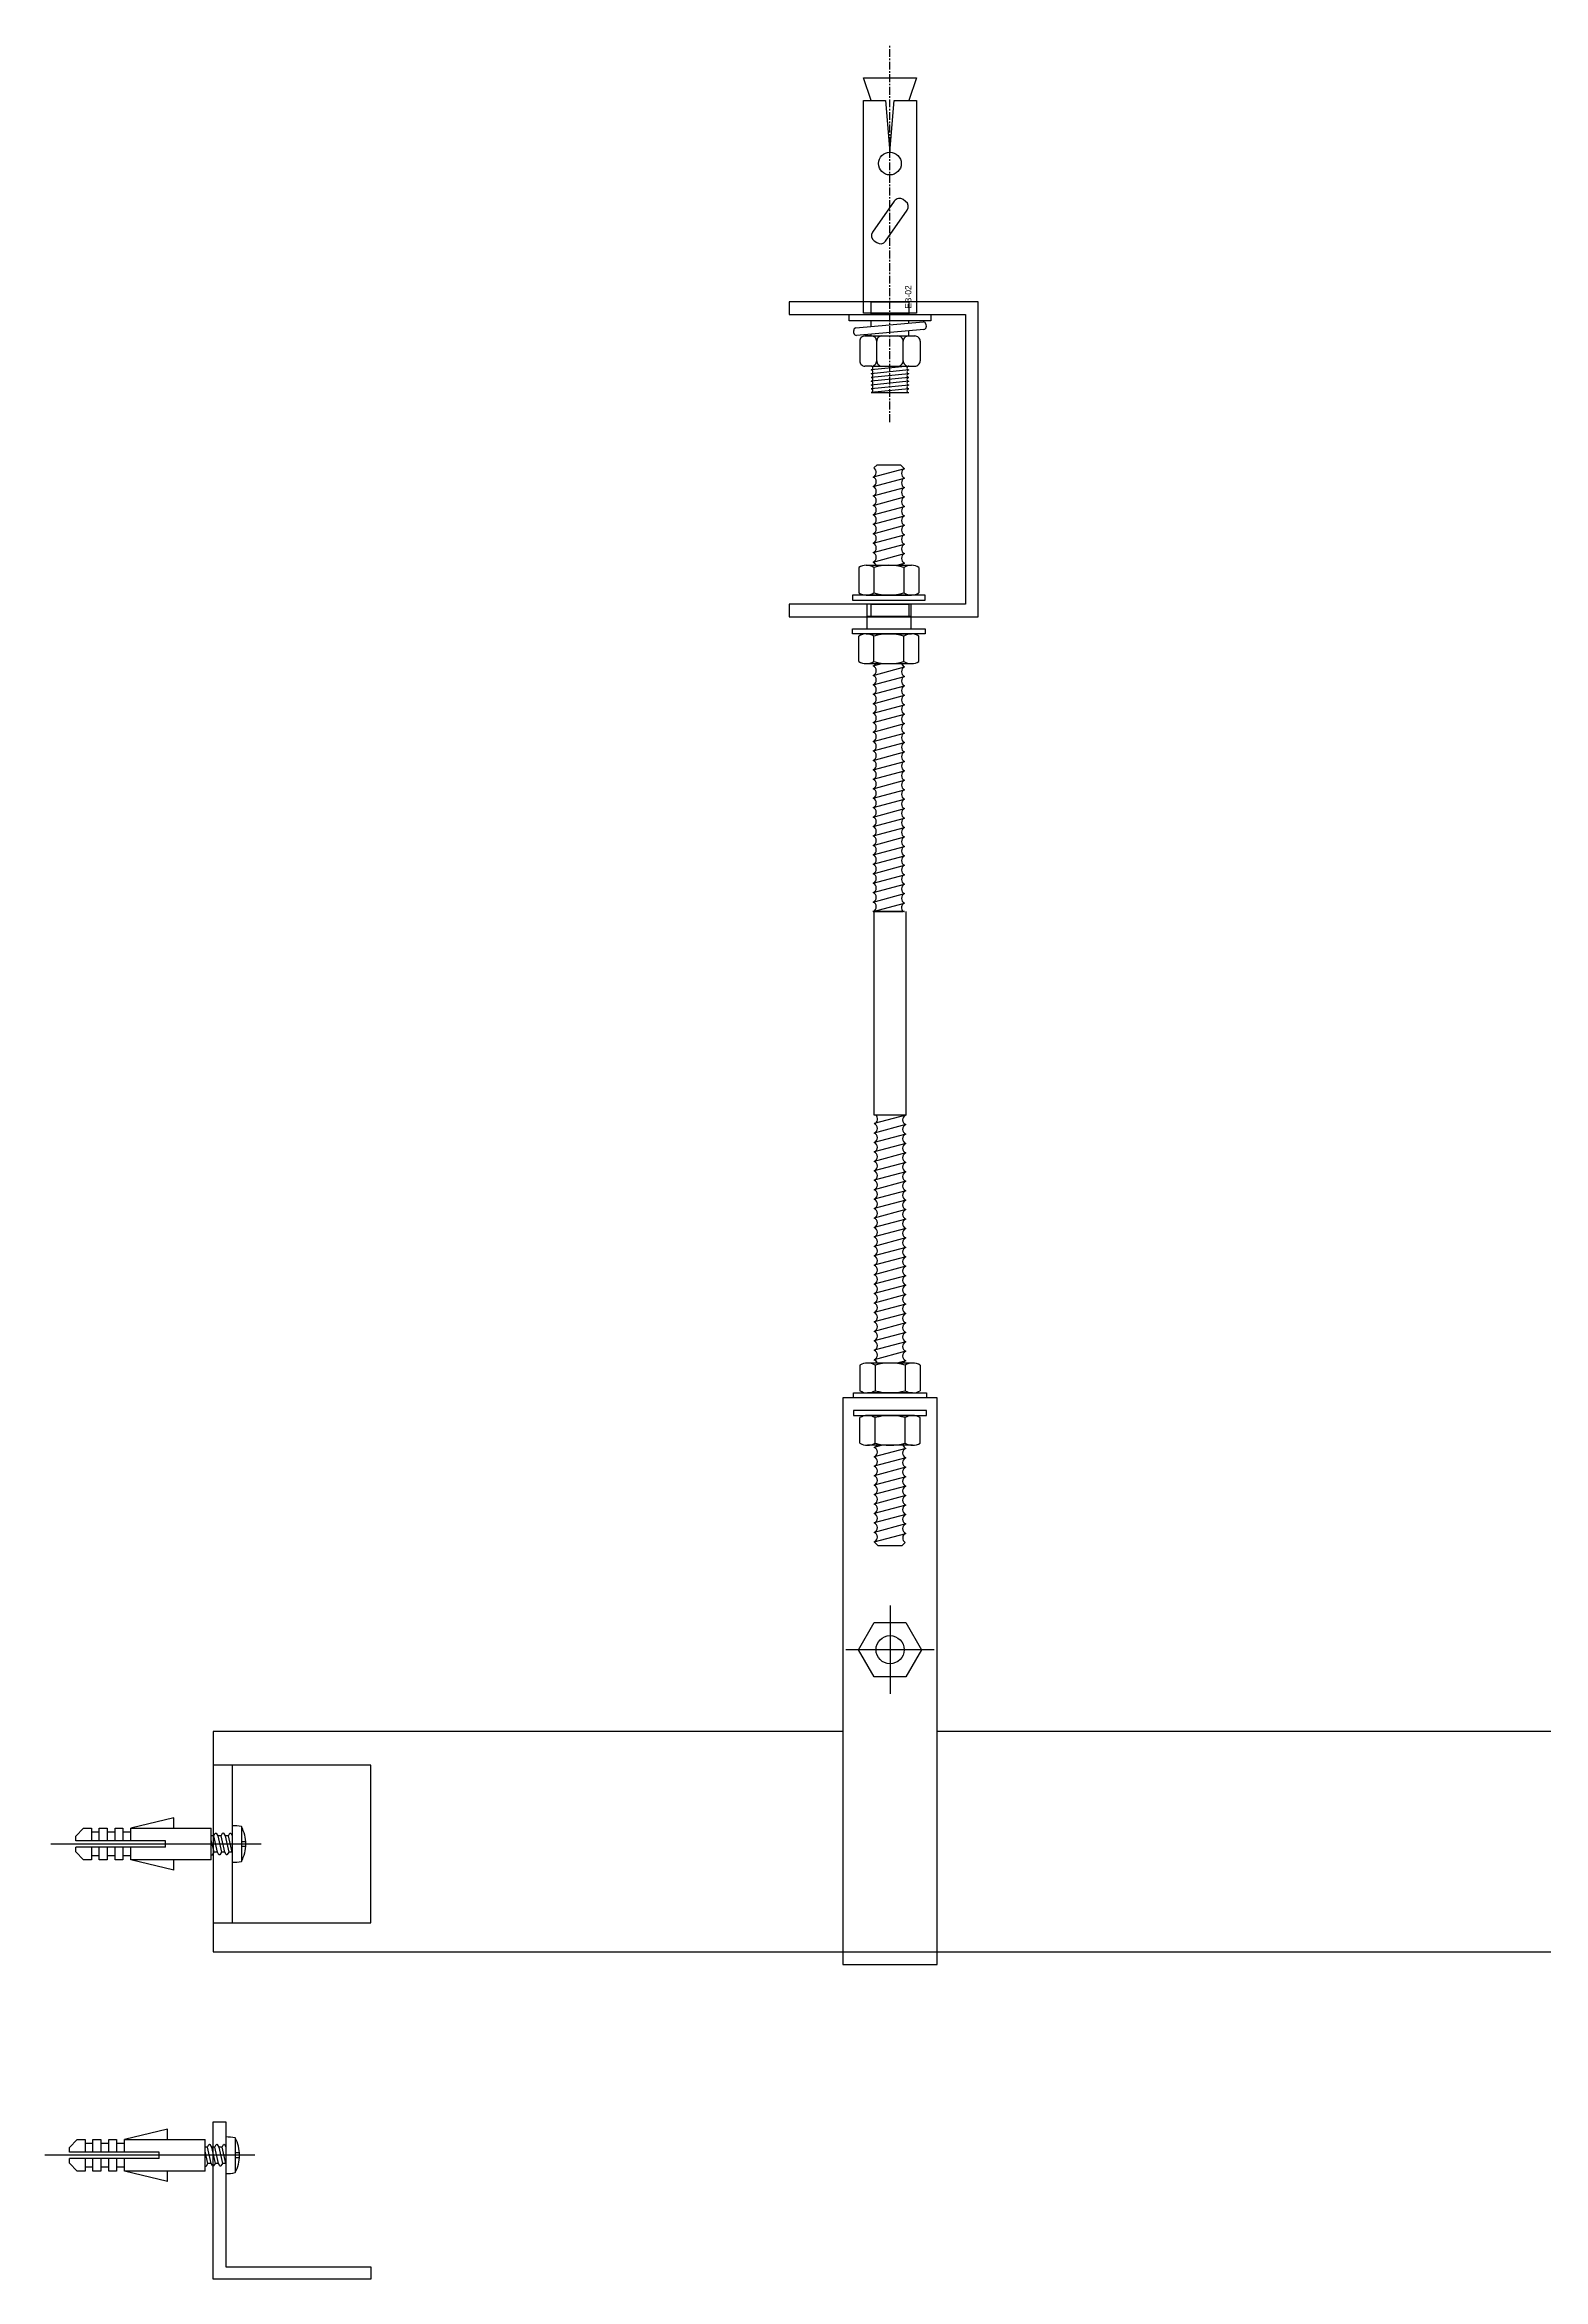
# Model space of a CAD drawing. Header units: millimetres. Extents: x 28487 to 58856, y 2691 to 22893.
# Drawn here: x 58380.4 to 58618.4, y 22537.8 to 22892.8 of the extents above; entities that cross this region are included whole.
import ezdxf

# ---------------------------------------------------------------- set-up
doc = ezdxf.new("R2010")
doc.units = ezdxf.units.MM
doc.linetypes.add('ACAD_ISO02W100', pattern=[15, 12, -3])
doc.linetypes.add('CENTER', pattern=[2, 1.25, -0.25, 0.25, -0.25])
for name, color, linetype in [('0-LOCK', 251, 'Continuous'), ('000 - L I N E 0.1', 1, 'Continuous'), ('ARC350_A', 1, 'Continuous')]:
    doc.layers.add(name, color=color, linetype=linetype)
doc.layers.add('000 - H I D D E N', color=7, linetype='Continuous', plot=False)
doc.styles.add('Cetury Gothic', font='GOTHIC.TTF')

# ---------------------------------------------------------------- blocks, each defined once
blk = doc.blocks.new('A$C78244B8F')
at = {"layer": '000 - L I N E 0.1'}
for p, q in [((0.01950034647924337, 0.008299325317290496), (0.01267122351493377, 0.006649663064969502)), ((0.01950034647924337, 0.006649663064969502), (0.01950034647924337, 0.008299325317290496)), ((0.03337691883372074, 0.004149663064968223), (0, 0.004149663064968223)), ((0.01819906947123151, 0.004649663064968834), (0.003921223514934624, 0.004649663064968834)), ((0.007671223514933878, 0.006024663064970071), (0.006421223514934127, 0.006024663064970071)), ((0.01017122351493427, 0.006024663064970071), (0.008921223514934518, 0.006024663064970071)), ((0.01267122351493377, 0.006024663064970071), (0.01142122351493402, 0.006024663064970071)), ((0.01267122351493377, 0.006649663064969502), (0.02546778707957387, 0.006649663064969502)), ((0.01267122351493377, 0.004649663064968834), (0.01267122351493377, 0.006649663064969502)), ((0.01267122351493377, 0.001649663064968721), (0.01267122351493377, 0.003649663064969388)), ((0.01819906947123151, 0.003649663064969388), (0.01819906947123151, 0.004649663064968834)), ((0.02546778707957387, 0.001649663064968721), (0.02546778707957387, 0.006649663064969502)), ((0.02586736078322538, 0.005447735905640627), (0.02546778707957387, 0.005447735905640627)), ((0.02590630771479141, 0.002849108325648331), (0.02546778707957387, 0.004811488168265043)), ((0.02702931324344604, 0.005450217804286339), (0.02648756122957252, 0.005450217804286339)), ((0.02819182027300116, 0.005450217804286339), (0.02765006825913474, 0.005450217804286339)), ((0.02878340522313749, 0.007055930638863117), (0.02878340522313749, 0.001243395491073329)), ((0.03023653901008316, 0.006910617260169616), (0.03023653901008316, 0.001388708869770383)), ((0.03023653901008316, 0.004512946511704641), (0.03023653901008316, 0.003786379618230029)), ((0.0309513291801764, 0.004512946511704641), (0.03023653901008316, 0.004512946511704641)), ((0.03023653901008316, 0.003786379618230029), (0.0309513291801764, 0.003786379618230029)), ((0.007671223514933878, 0.002274663064969928), (0.006421223514934127, 0.002274663064969928)), ((0.01017122351493427, 0.002274663064969928), (0.008921223514934518, 0.002274663064969928)), ((0.01267122351493377, 0.002274663064969928), (0.01142122351493402, 0.002274663064969928)), ((0.02546778707957387, 0.001649663064968721), (0.01267122351493377, 0.001649663064968721)), ((0.01950034647924337, 8.12649503245666e-10), (0.01267122351493377, 0.001649663064968721)), ((0.01950034647924337, 8.12649503245666e-10), (0.01950034647924337, 0.001649663064968721)), ((0.02551419194138305, 0.002453093541422646), (0.02546778707957387, 0.002533469119793352)), ((0.02567766842792452, 0.002453093464183098), (0.02590630771479141, 0.002849108325648331)), ((0.0264503709192585, 0.002846626427002619), (0.02590487474506098, 0.002846626427002619)), ((0.02761232337947916, 0.002849108325648331), (0.02706682720528164, 0.002849108325648331)), ((0.02877395209841183, 0.002849108325648331), (0.02822734669576477, 0.002849108325648331))]:
    blk.add_line(p, q, dxfattribs=at)
for points in [[(0.003921223514934624, 0.004649663064968834), (0.003921223514934624, 0.005399663064968863), (0.005171223514934375, 0.006649663064969502), (0.006421223514934127, 0.006649663064969502), (0.006421223514934127, 0.004649663064968834)], [(0.01819906947123151, 0.003649663064969388), (0.003921223514934624, 0.003649663064969388)], [(0.006421223514934127, 0.003649663064969388), (0.006421223514934127, 0.001649663064968721), (0.005171223514934375, 0.001649663064968721), (0.003921223514934624, 0.00289966306496936), (0.003921223514934624, 0.003649663064969388)], [(0.007671223514933878, 0.004649663064968834), (0.007671223514933878, 0.006649663064969502), (0.008921223514934518, 0.006649663064969502), (0.008921223514934518, 0.004649663064968834)], [(0.008921223514934518, 0.003649663064969388), (0.008921223514934518, 0.001649663064968721), (0.007671223514933878, 0.001649663064968721), (0.007671223514933878, 0.003649663064969388)], [(0.01017122351493427, 0.004649663064968834), (0.01017122351493427, 0.006649663064969502), (0.01142122351493402, 0.006649663064969502), (0.01142122351493402, 0.004649663064968834)], [(0.01142122351493402, 0.003649663064969388), (0.01142122351493402, 0.001649663064968721), (0.01017122351493427, 0.001649663064968721), (0.01017122351493427, 0.003649663064969388)]]:
    blk.add_lwpolyline(points, dxfattribs=at)
for points in [[(0.0266761443567205, 0.002455575440066582), (0.02644750511444727, 0.002851590224292266), (0.02586625159966616, 0.005452699702930275), (0.02609489033198997, 0.005848713603903377, -0.5773502691896706), (0.02625836788302394, 0.005848713603903377), (0.02648700661534775, 0.005452699702930275), (0.02706826013013597, 0.002851590224292266), (0.02683962084326197, 0.002455575362821705, -0.5700003545817303)], [(0.02783809677205795, 0.002458057338710518), (0.02760945752977761, 0.002854072122936202), (0.0270282040149965, 0.005455181601574211), (0.02725684274732743, 0.005851195502541984, -0.5773502691896706), (0.02742032029836139, 0.005851195502541984), (0.02764895903069231, 0.005455181601574211), (0.02823021254546632, 0.002854072122936202), (0.02800157325859232, 0.00245805726146564, -0.5700003545817303)]]:
    blk.add_lwpolyline(points, format="xyb", close=True, dxfattribs=at)
blk.add_lwpolyline([(0.02878340522313749, 0.00283273503332282), (0.0287725191735575, 0.002851590224292266), (0.02819126565877639, 0.005452699702930275), (0.02841990439111441, 0.005848713603903377, -0.5773502691896706), (0.02858338194214127, 0.005848713603903377), (0.02878340522313749, 0.00550226311851354)], format="xyb", dxfattribs=at)
for centre, radius, start, end in [((0.02878340522313749, -0.0002823949852270857), 0.007338325624092979, 78.57881372553884, 90), ((0.02535400948594457, 0.004149663064968223), 0.005609096417619035, 0, 29.48712567306633), ((0.02535400948594457, 0.004149663064968223), 0.005609096417619136, 330.5128743269337, 0), ((0.02559593020695416, 0.002500286328727341), 9.438380809455837e-05, 209.9999999999751, 330.000000000025), ((0.02878340522313749, 0.008581721115167085), 0.007338325624092206, 270, 281.4211862744611)]:
    blk.add_arc(centre, radius, start, end, dxfattribs=at)
blk = doc.blocks.new('PLAN-BOLT')
for p, q in [((0, 7), (0, -7)), ((-7, 0), (7, 0))]:
    blk.add_line(p, q)
blk.add_lwpolyline([(-2.5, 4.330127018922212), (-5.000000000000455, 0), (-2.5, -4.330127018922212), (2.5, -4.330127018922212), (5.000000000000455, 0), (2.500000000000455, 4.330127018922212)], close=True)
blk = doc.blocks.new('HRAAREH')
at = {"layer": '0-LOCK', "color": 1}
blk.add_lwpolyline([(34277.88145583295, 5580.816650773893), (34283.88145583295, 5580.816650773893), (34283.88145583295, 5578.816650773893), (34277.88145583295, 5578.816650773893)], close=True, dxfattribs=at)
at = {"layer": '0-LOCK'}
blk.add_lwpolyline([(34277.88145583295, 5532.816650773893), (34283.88145583295, 5532.816650773893), (34283.88145583295, 5530.816650773893), (34277.88145583295, 5530.816650773893)], close=True, dxfattribs=at)
at = {"layer": '000 - L I N E 0.1', "color": 251, "linetype": 'CENTER'}
blk.add_line((34280.88145583295, 5561.725634799649), (34280.88145583295, 5621.672329114056), dxfattribs=at)
at = {"layer": '000 - L I N E 0.1', "color": 1}
for p, q in [((34277.88145583289, 5612.811537833821), (34276.6814558332, 5616.411537833942)), ((34276.6814558332, 5616.411537833942), (34285.08145583272, 5616.411537833942)), ((34285.08145583272, 5616.411537833942), (34283.88145583302, 5612.811537833821)), ((34276.6814558332, 5579.053108790699), (34276.6814558332, 5612.811537833821)), ((34276.6814558332, 5612.811537833821), (34280.18787785166, 5612.811537833821)), ((34280.18787785166, 5612.811537833821), (34280.88145583295, 5604.586561984381)), ((34280.88145583295, 5604.586561984381), (34281.57503381425, 5612.811537833821)), ((34281.57503381425, 5612.811537833821), (34285.08145583272, 5612.811537833821)), ((34285.08145583272, 5612.811537833821), (34285.08145583272, 5579.053108790699)), ((34281.57824508665, 5596.828240603443), (34278.13678646855, 5591.913328337721)), ((34280.18466657926, 5590.479387246848), (34283.62612519737, 5595.394299512571)), ((34283.38054958943, 5596.787027993207), (34282.97097356729, 5597.073816211381)), ((34278.38236207648, 5590.520599857085), (34278.79193809863, 5590.233811638911)), ((34274.38145583288, 5577.816650774047), (34274.38145583288, 5578.816650773893)), ((34274.38145583288, 5578.816650773893), (34287.38145583303, 5578.816650773893)), ((34287.38145583303, 5577.816650774047), (34274.38145583288, 5577.816650774047)), ((34275.16080552043, 5575.862921000331), (34275.12594322335, 5576.261398879447)), ((34275.48955880549, 5576.694739055782), (34286.16876596914, 5577.629048618045)), ((34286.27335286043, 5576.433614980458), (34275.59414569677, 5575.499305418195)), ((34285.08145583272, 5579.053108790699), (34276.6814558332, 5579.053108790699)), ((34277.88145583289, 5578.816650773893), (34277.88145583289, 5579.053108790699)), ((34277.88145583289, 5576.90400293), (34277.88145583289, 5577.816650774047)), ((34283.88145583302, 5578.816650773893), (34283.88145583302, 5579.053108790699)), ((34283.88145583302, 5577.428934911167), (34283.88145583302, 5577.816650774047)), ((34283.88145583302, 5575.411537833949), (34283.88145583302, 5576.22435110624)), ((34286.60210614547, 5577.265433035908), (34286.63696844257, 5576.866955156792)), ((34287.38145583303, 5578.816650773893), (34287.38145583303, 5577.816650774047)), ((34276.08145583307, 5574.571537834162), (34276.08145583307, 5571.451537834133)), ((34276.92145583313, 5575.411537833949), (34284.84145583278, 5575.411537833949)), ((34277.93737337687, 5575.411537833949), (34276.92145583313, 5575.411537833949)), ((34277.88145583289, 5575.411537833949), (34277.88145583289, 5575.699419125073)), ((34277.93737337687, 5575.411537833949), (34279.61737337699, 5575.411537833949)), ((34278.77737337693, 5571.451537834133), (34278.77737337693, 5574.571537834162)), ((34279.61737337699, 5575.411537833949), (34282.14553828892, 5575.411537833949)), ((34282.14553828892, 5575.411537833949), (34283.82553828904, 5575.411537833949)), ((34282.98553828898, 5571.451537834133), (34282.98553828898, 5574.571537834162)), ((34283.82553828904, 5575.411537833949), (34284.84145583278, 5575.411537833949)), ((34285.68145583284, 5574.571537834162), (34285.68145583284, 5571.451537834133)), ((34277.93737337687, 5570.611537834074), (34276.92145583313, 5570.611537834074)), ((34283.88145583302, 5570.611537834074), (34277.88145583289, 5570.011537834075)), ((34283.88145583302, 5570.011537834075), (34277.88145583289, 5569.411537834077)), ((34283.88145583302, 5569.411537834077), (34277.88145583289, 5568.811537834078)), ((34277.93737337687, 5570.611537834074), (34279.61737337699, 5570.611537834074)), ((34279.61737337699, 5570.611537834074), (34282.14553828892, 5570.611537834074)), ((34282.14553828892, 5570.611537834074), (34283.82553828904, 5570.611537834074)), ((34283.82553828904, 5570.611537834074), (34284.84145583278, 5570.611537834074)), ((34283.88145583302, 5568.811537834078), (34277.88145583289, 5568.21153783408)), ((34283.88145583302, 5568.21153783408), (34277.88145583289, 5567.611537834081)), ((34283.88145583302, 5567.611537834081), (34277.88145583289, 5567.011537834082)), ((34283.88145583302, 5567.011537834082), (34277.88145583289, 5566.411537834084)), ((34277.88145583289, 5566.411537833989), (34283.88145583302, 5566.411537833989))]:
    blk.add_line(p, q, dxfattribs=at)
blk.add_circle((34280.88145583295, 5602.786561984291), 1.799999999999003, dxfattribs=at)
for centre, radius, start, end in [((34282.39739713094, 5596.254664167093), 0.9999999999989395, 55.00000000000511, 145.0000000000343), ((34282.80697315308, 5595.967875948919), 0.999999999997193, 325.0000000000592, 55.0000000000468), ((34278.95593851283, 5591.339751901373), 0.999999999997193, 145.0000000000593, 235.0000000000468), ((34279.36551453498, 5591.052963683199), 0.9999999999989395, 235.0000000000051, 325.0000000000049), ((34275.52442110259, 5576.296261176547), 0.3999999999987097, 94.99999999986946, 184.9999999999964), ((34286.20362826624, 5577.230570738808), 0.4000000000004792, 5.000000000238727, 94.99999999997408), ((34286.23849056333, 5576.832092859695), 0.3999999999994396, 274.9999999998472, 4.999999999731799), ((34275.55928339967, 5575.897783297431), 0.399999999998787, 184.9999999999964, 275.0000000001231), ((34276.92145583313, 5574.571537834162), 0.8399999999995346, 90.00000000013216, 180.0000000004071), ((34277.93737337687, 5574.571537834162), 0.8399999999995346, 359.9999999991858, 90.0000000001017), ((34279.61737337699, 5574.571537834162), 0.8399999999995346, 89.99999999989828, 180.0000000008142), ((34282.14553828892, 5574.571537834162), 0.8399999999995346, 359.9999999991858, 90.0000000001017), ((34283.82553828904, 5574.571537834162), 0.8399999999995346, 89.99999999989828, 180.0000000008142), ((34284.84145583278, 5574.571537834162), 0.8399999999995346, 359.9999999995929, 89.99999999986787), ((34276.92145583313, 5571.451537834133), 0.8399999999995346, 179.9999999995929, 269.9999999998678), ((34277.88145583289, 5570.311537834074), 0.2999999999998338, 270, 90), ((34277.88145583289, 5569.711537834076), 0.2999999999998338, 270, 90), ((34277.88145583289, 5569.111537834077), 0.2999999999998338, 270, 90), ((34277.93737337687, 5571.451537834133), 0.8399999999995346, 269.9999999998983, 8.142219984546603e-10), ((34279.61737337699, 5571.451537834133), 0.8399999999995346, 179.9999999991858, 270.0000000001017), ((34282.14553828892, 5571.451537834133), 0.8399999999995346, 269.9999999998983, 8.142219984546603e-10), ((34283.82553828904, 5571.451537834133), 0.8399999999995346, 179.9999999991858, 270.0000000001017), ((34283.88145583302, 5570.311537834074), 0.2999999999998338, 90, 270), ((34283.88145583302, 5569.711537834076), 0.2999999999998338, 90, 270), ((34283.88145583302, 5569.111537834077), 0.2999999999998338, 90, 270), ((34284.84145583278, 5571.451537834133), 0.8399999999995346, 270.0000000001322, 4.071370543312807e-10), ((34277.88145583289, 5568.511537834079), 0.2999999999998338, 270, 90), ((34277.88145583289, 5567.91153783408), 0.2999999999998338, 270, 90), ((34277.88145583289, 5567.311537834082), 0.2999999999998338, 270, 90), ((34277.88145583289, 5566.711537834083), 0.2999999999998338, 270, 90), ((34283.88145583302, 5568.511537834079), 0.2999999999998338, 90, 270), ((34283.88145583302, 5567.91153783408), 0.2999999999998338, 90, 270), ((34283.88145583302, 5567.311537834082), 0.2999999999998338, 90, 270), ((34283.88145583302, 5566.711537834083), 0.2999999999998338, 90, 270)]:
    blk.add_arc(centre, radius, start, end, dxfattribs=at)
at = {"layer": 'ARC350_A'}
for p, q in [((34283.21431955384, 5554.331379638541), (34278.21431955384, 5552.991633669961)), ((34283.21431955384, 5554.331379638541), (34278.21431955384, 5552.991633669961)), ((34283.2143198621, 5554.331379638541), (34278.2143198621, 5552.991633669961)), ((34283.2143198621, 5554.331379638541), (34278.2143198621, 5552.991633669961)), ((34275.9294001131, 5538.645335705507), (34275.9294001131, 5534.612640233267)), ((34275.92940042135, 5538.645335705507), (34275.92940042135, 5534.612640233267)), ((34277.12568255948, 5538.998241701651), (34284.30337807225, 5538.998241701651)), ((34277.12568286774, 5538.998241701651), (34284.30337838051, 5538.998241701651)), ((34278.3219654231, 5538.645335705507), (34278.3219654231, 5534.612640233267)), ((34278.32196573135, 5538.645335705507), (34278.32196573135, 5534.612640233267)), ((34283.10709520864, 5538.645335705507), (34283.10709520864, 5534.612640233267)), ((34283.10709551689, 5538.645335705507), (34283.10709551689, 5534.612640233267)), ((34285.49966051864, 5538.645335705507), (34285.49966051864, 5534.612640233267)), ((34285.49966082689, 5538.645335705507), (34285.49966082689, 5534.612640233267)), ((34277.12568255948, 5534.259734237123), (34284.30337807225, 5534.259734237123)), ((34277.12568286774, 5534.259734237123), (34284.30337838051, 5534.259734237123)), ((34277.21453031587, 5532.888757811415), (34284.21453031587, 5532.888757811415)), ((34277.21453062412, 5530.888757811415), (34284.21453062412, 5530.888757811415)), ((34275.9294001131, 5523.713714295554), (34275.9294001131, 5527.746409767795)), ((34275.92940042135, 5523.713714295554), (34275.92940042135, 5527.746409767795)), ((34277.12568255948, 5528.099315763939), (34284.30337807225, 5528.099315763939)), ((34277.12568286774, 5528.099315763939), (34284.30337838051, 5528.099315763939)), ((34278.3219654231, 5523.713714295554), (34278.3219654231, 5527.746409767795)), ((34278.32196573135, 5523.713714295554), (34278.32196573135, 5527.746409767795)), ((34283.10709520864, 5523.713714295554), (34283.10709520864, 5527.746409767795)), ((34283.10709551689, 5523.713714295554), (34283.10709551689, 5527.746409767795)), ((34285.49966051864, 5523.713714295554), (34285.49966051864, 5527.746409767795)), ((34285.49966082689, 5523.713714295554), (34285.49966082689, 5527.746409767795)), ((34277.12568255948, 5523.360808299411), (34284.30337807225, 5523.360808299411)), ((34277.12568286774, 5523.360808299411), (34284.30337838051, 5523.360808299411)), ((34278.21431955384, 5483.991633669961), (34282.9679314165, 5483.991633669961)), ((34278.2143198621, 5483.991633669961), (34282.96793172476, 5483.991633669961)), ((34283.40486371966, 5451.640550866324), (34278.651251857, 5451.640550866324)), ((34276.11952275487, 5411.91847024073), (34276.11952275487, 5407.88577476849)), ((34284.49350071402, 5412.271376236874), (34277.31580520125, 5412.271376236874)), ((34278.51208806487, 5411.91847024073), (34278.51208806487, 5407.88577476849)), ((34283.29721785041, 5411.91847024073), (34283.29721785041, 5407.88577476849)), ((34285.68978316041, 5411.91847024073), (34285.68978316041, 5407.88577476849)), ((34284.49350071402, 5407.532868772346), (34277.31580520125, 5407.532868772346))]:
    blk.add_line(p, q, dxfattribs=at)
at = {"layer": 'ARC350_A', "linetype": 'ACAD_ISO02W100'}
for p, q in [((34277.21453031587, 5532.888757811415), (34277.21453031587, 5530.888757811415)), ((34277.21453062412, 5530.888757811415), (34277.21453062412, 5528.888757811415)), ((34284.21453031587, 5532.888757811415), (34284.21453031587, 5530.888757811415)), ((34284.21453062412, 5530.888757811415), (34284.21453062412, 5528.888757811415))]:
    blk.add_line(p, q, dxfattribs=at)
at = {"layer": 'ARC350_A', "color": 251}
for p, q in [((34276.11952275487, 5399.568383209008), (34276.11952275487, 5403.601078681249)), ((34284.49350071402, 5403.953984677392), (34277.31580520125, 5403.953984677392)), ((34278.51208806487, 5399.568383209008), (34278.51208806487, 5403.601078681249)), ((34283.29721785041, 5399.568383209008), (34283.29721785041, 5403.601078681249)), ((34285.68978316041, 5399.568383209008), (34285.68978316041, 5403.601078681249)), ((34284.49350071402, 5399.215477212864), (34277.31580520125, 5399.215477212864)), ((34278.40486371966, 5383.882339275974), (34283.40486371966, 5385.222085244554)), ((34278.40486371966, 5383.882339275974), (34283.40486371966, 5385.222085244554))]:
    blk.add_line(p, q, dxfattribs=at)
at = {"layer": 'ARC350_A', "color": 2}
blk.add_lwpolyline([(34264.88145583295, 5578.816650773893), (34292.88145583295, 5578.816650773893), (34292.88145583295, 5532.816650773893), (34264.88145583295, 5532.816650773893), (34264.88145583295, 5530.816650773893), (34294.88145583295, 5530.816650773893), (34294.88145583295, 5580.816650773893), (34264.88145583295, 5580.816650773893)], close=True, dxfattribs=at)
at = {"layer": 'ARC350_A'}
for points in [[(34278.32100948381, 5554.437648074258), (34278.84631994056, 5554.96295853101), (34282.58274063157, 5554.96295853101), (34283.21431955384, 5554.33137963109)], [(34278.32100948381, 5554.437648074258), (34278.84631994056, 5554.96295853101), (34282.58274063157, 5554.96295853101), (34283.21431955384, 5554.33137963109)], [(34278.32100979206, 5554.437648074258), (34278.84632024881, 5554.96295853101), (34282.58274093983, 5554.96295853101), (34283.2143198621, 5554.33137963109)], [(34278.32100979206, 5554.437648074258), (34278.84632024881, 5554.96295853101), (34282.58274093983, 5554.96295853101), (34283.2143198621, 5554.33137963109)], [(34283.15015830833, 5483.991633669962), (34283.21431955384, 5483.991633669961), (34278.21431955384, 5483.991633669961), (34278.15015830833, 5483.991633669962)], [(34283.40444235082, 5483.991633669962), (34283.40444210682, 5451.640550866324), (34278.40444210682, 5451.640550866324), (34278.40444235082, 5483.991633669962)]]:
    blk.add_lwpolyline(points, dxfattribs=at)
for points in [[(34278.21431955384, 5549.991633669961, 0.6666666666666493), (34278.21431955384, 5551.491633669961), (34283.21431955384, 5552.831379638541, 0.666666666666649), (34283.21431955384, 5551.331379638541)], [(34278.21431955384, 5549.991633669961, 0.6666666666666493), (34278.21431955384, 5551.491633669961), (34283.21431955384, 5552.831379638541, 0.666666666666649), (34283.21431955384, 5551.331379638541)], [(34278.2143198621, 5549.991633669961, 0.6666666666666493), (34278.2143198621, 5551.491633669961), (34283.2143198621, 5552.831379638541, 0.666666666666649), (34283.2143198621, 5551.331379638541)], [(34278.2143198621, 5549.991633669961, 0.6666666666666493), (34278.2143198621, 5551.491633669961), (34283.2143198621, 5552.831379638541, 0.666666666666649), (34283.2143198621, 5551.331379638541)], [(34278.21431955384, 5548.491633669961, 0.6666666666666493), (34278.21431955384, 5549.991633669961), (34283.21431955384, 5551.331379638541, 0.666666666666649), (34283.21431955384, 5549.831379638541)], [(34278.21431955384, 5548.491633669961, 0.6666666666666493), (34278.21431955384, 5549.991633669961), (34283.21431955384, 5551.331379638541, 0.666666666666649), (34283.21431955384, 5549.831379638541)], [(34278.2143198621, 5548.491633669961, 0.6666666666666493), (34278.2143198621, 5549.991633669961), (34283.2143198621, 5551.331379638541, 0.666666666666649), (34283.2143198621, 5549.831379638541)], [(34278.2143198621, 5548.491633669961, 0.6666666666666493), (34278.2143198621, 5549.991633669961), (34283.2143198621, 5551.331379638541, 0.666666666666649), (34283.2143198621, 5549.831379638541)], [(34278.21431955384, 5546.991633669961, 0.6666666666666493), (34278.21431955384, 5548.491633669961), (34283.21431955384, 5549.831379638541, 0.666666666666649), (34283.21431955384, 5548.331379638541)], [(34278.21431955384, 5546.991633669961, 0.6666666666666493), (34278.21431955384, 5548.491633669961), (34283.21431955384, 5549.831379638541, 0.666666666666649), (34283.21431955384, 5548.331379638541)], [(34278.2143198621, 5546.991633669961, 0.6666666666666493), (34278.2143198621, 5548.491633669961), (34283.2143198621, 5549.831379638541, 0.666666666666649), (34283.2143198621, 5548.331379638541)], [(34278.2143198621, 5546.991633669961, 0.6666666666666493), (34278.2143198621, 5548.491633669961), (34283.2143198621, 5549.831379638541, 0.666666666666649), (34283.2143198621, 5548.331379638541)], [(34278.21431955384, 5545.491633669961, 0.6666666666666493), (34278.21431955384, 5546.991633669961), (34283.21431955384, 5548.331379638541, 0.666666666666649), (34283.21431955384, 5546.831379638541)], [(34278.21431955384, 5545.491633669961, 0.6666666666666493), (34278.21431955384, 5546.991633669961), (34283.21431955384, 5548.331379638541, 0.666666666666649), (34283.21431955384, 5546.831379638541)], [(34278.2143198621, 5545.491633669961, 0.6666666666666493), (34278.2143198621, 5546.991633669961), (34283.2143198621, 5548.331379638541, 0.666666666666649), (34283.2143198621, 5546.831379638541)], [(34278.2143198621, 5545.491633669961, 0.6666666666666493), (34278.2143198621, 5546.991633669961), (34283.2143198621, 5548.331379638541, 0.666666666666649), (34283.2143198621, 5546.831379638541)], [(34278.21431955384, 5543.991633669961, 0.6666666666666493), (34278.21431955384, 5545.491633669961), (34283.21431955384, 5546.831379638541, 0.666666666666649), (34283.21431955384, 5545.331379638541)], [(34278.2143198621, 5543.991633669961, 0.6666666666666493), (34278.2143198621, 5545.491633669961), (34283.2143198621, 5546.831379638541, 0.666666666666649), (34283.2143198621, 5545.331379638541)], [(34278.21431955384, 5542.491633669961, 0.6666666666666493), (34278.21431955384, 5543.991633669961), (34283.21431955384, 5545.331379638541, 0.666666666666649), (34283.21431955384, 5543.831379638541)], [(34278.2143198621, 5542.491633669961, 0.6666666666666493), (34278.2143198621, 5543.991633669961), (34283.2143198621, 5545.331379638541, 0.666666666666649), (34283.2143198621, 5543.831379638541)], [(34278.21431955384, 5540.991633669961, 0.6666666666666493), (34278.21431955384, 5542.491633669961), (34283.21431955384, 5543.831379638541, 0.666666666666649), (34283.21431955384, 5542.331379638541)], [(34278.2143198621, 5540.991633669961, 0.6666666666666493), (34278.2143198621, 5542.491633669961), (34283.2143198621, 5543.831379638541, 0.666666666666649), (34283.2143198621, 5542.331379638541)], [(34278.21431955384, 5539.491633669961, 0.6666666666666493), (34278.21431955384, 5540.991633669961), (34283.21431955384, 5542.331379638541, 0.666666666666649), (34283.21431955384, 5540.831379638541)], [(34278.2143198621, 5539.491633669961, 0.6666666666666493), (34278.2143198621, 5540.991633669961), (34283.2143198621, 5542.331379638541, 0.666666666666649), (34283.2143198621, 5540.831379638541)], [(34278.6727336316, 5538.998241701651, 0.2169819029014214), (34278.21431955384, 5539.491633669961), (34283.21431955384, 5540.831379638541, 0.666666666666649), (34283.21431955384, 5539.331379638541)], [(34278.67273393986, 5538.998241701651, 0.2169819029014214), (34278.2143198621, 5539.491633669961), (34283.2143198621, 5540.831379638541, 0.666666666666649), (34283.2143198621, 5539.331379638541)], [(34281.97103187131, 5538.998241701651), (34283.21431955384, 5539.331379638541, 0.1606762012820286), (34282.82940843391, 5538.998241701651, 0.1606762012820286)], [(34281.97103217956, 5538.998241701651), (34283.2143198621, 5539.331379638541, 0.1606762012820286), (34282.82940874216, 5538.998241701651, 0.1606762012820286)], [(34278.21431955384, 5521.491633669961, 0.6666666666666666), (34278.21431955384, 5522.991633669961), (34279.59209802436, 5523.360808299411)], [(34278.21431955384, 5522.991633669961, 0.1737621631880955), (34278.61954393672, 5523.360808299411, 0.1737621631880955)], [(34278.2143198621, 5521.491633669961, 0.6666666666666666), (34278.2143198621, 5522.991633669961), (34279.59209833261, 5523.360808299411)], [(34278.2143198621, 5522.991633669961, 0.1737621631880955), (34278.61954424498, 5523.360808299411, 0.1737621631880955)], [(34278.21431955384, 5519.991633669961, 0.6666666666666493), (34278.21431955384, 5521.491633669961), (34283.21431955384, 5522.831379638541, 0.666666666666649), (34283.21431955384, 5521.331379638541)], [(34278.2143198621, 5519.991633669961, 0.6666666666666493), (34278.2143198621, 5521.491633669961), (34283.2143198621, 5522.831379638541, 0.666666666666649), (34283.2143198621, 5521.331379638541)], [(34282.74483200597, 5523.360808299411, 0.2291602234084969), (34283.21431955384, 5522.831379638541)], [(34282.74483231422, 5523.360808299411, 0.2291602234084969), (34283.2143198621, 5522.831379638541)], [(34282.76034208822, 5523.360808299411, 0.2125715975356023), (34283.21431955384, 5522.880379395116)], [(34282.76034239647, 5523.360808299411, 0.2125715975356023), (34283.2143198621, 5522.880379395116)], [(34278.21431955384, 5518.491633669961, 0.6666666666666493), (34278.21431955384, 5519.991633669961), (34283.21431955384, 5521.331379638541, 0.666666666666649), (34283.21431955384, 5519.831379638541)], [(34278.2143198621, 5518.491633669961, 0.6666666666666493), (34278.2143198621, 5519.991633669961), (34283.2143198621, 5521.331379638541, 0.666666666666649), (34283.2143198621, 5519.831379638541)], [(34278.21431955384, 5516.991633669961, 0.6666666666666493), (34278.21431955384, 5518.491633669961), (34283.21431955384, 5519.831379638541, 0.666666666666649), (34283.21431955384, 5518.331379638541)], [(34278.2143198621, 5516.991633669961, 0.6666666666666493), (34278.2143198621, 5518.491633669961), (34283.2143198621, 5519.831379638541, 0.666666666666649), (34283.2143198621, 5518.331379638541)], [(34278.21431955384, 5515.491633669961, 0.6666666666666493), (34278.21431955384, 5516.991633669961), (34283.21431955384, 5518.331379638541, 0.666666666666649), (34283.21431955384, 5516.831379638541)], [(34278.2143198621, 5515.491633669961, 0.6666666666666493), (34278.2143198621, 5516.991633669961), (34283.2143198621, 5518.331379638541, 0.666666666666649), (34283.2143198621, 5516.831379638541)], [(34278.21431955384, 5513.991633669961, 0.6666666666666493), (34278.21431955384, 5515.491633669961), (34283.21431955384, 5516.831379638541, 0.666666666666649), (34283.21431955384, 5515.331379638541)], [(34278.2143198621, 5513.991633669961, 0.6666666666666493), (34278.2143198621, 5515.491633669961), (34283.2143198621, 5516.831379638541, 0.666666666666649), (34283.2143198621, 5515.331379638541)], [(34278.21431955384, 5512.491633669961, 0.6666666666666493), (34278.21431955384, 5513.991633669961), (34283.21431955384, 5515.331379638541, 0.666666666666649), (34283.21431955384, 5513.831379638541)], [(34278.2143198621, 5512.491633669961, 0.6666666666666493), (34278.2143198621, 5513.991633669961), (34283.2143198621, 5515.331379638541, 0.666666666666649), (34283.2143198621, 5513.831379638541)], [(34278.21431955384, 5510.991633669961, 0.6666666666666493), (34278.21431955384, 5512.491633669961), (34283.21431955384, 5513.831379638541, 0.666666666666649), (34283.21431955384, 5512.331379638541)], [(34278.2143198621, 5510.991633669961, 0.6666666666666493), (34278.2143198621, 5512.491633669961), (34283.2143198621, 5513.831379638541, 0.666666666666649), (34283.2143198621, 5512.331379638541)], [(34278.21431955384, 5509.491633669961, 0.6666666666666493), (34278.21431955384, 5510.991633669961), (34283.21431955384, 5512.331379638541, 0.666666666666649), (34283.21431955384, 5510.831379638541)], [(34278.2143198621, 5509.491633669961, 0.6666666666666493), (34278.2143198621, 5510.991633669961), (34283.2143198621, 5512.331379638541, 0.666666666666649), (34283.2143198621, 5510.831379638541)], [(34278.21431955384, 5507.991633669961, 0.6666666666666493), (34278.21431955384, 5509.491633669961), (34283.21431955384, 5510.831379638541, 0.666666666666649), (34283.21431955384, 5509.331379638541)], [(34278.2143198621, 5507.991633669961, 0.6666666666666493), (34278.2143198621, 5509.491633669961), (34283.2143198621, 5510.831379638541, 0.666666666666649), (34283.2143198621, 5509.331379638541)], [(34278.21431955384, 5506.491633669961, 0.6666666666666493), (34278.21431955384, 5507.991633669961), (34283.21431955384, 5509.331379638541, 0.666666666666649), (34283.21431955384, 5507.831379638541)], [(34278.2143198621, 5506.491633669961, 0.6666666666666493), (34278.2143198621, 5507.991633669961), (34283.2143198621, 5509.331379638541, 0.666666666666649), (34283.2143198621, 5507.831379638541)], [(34278.21431955384, 5504.991633669961, 0.6666666666666493), (34278.21431955384, 5506.491633669961), (34283.21431955384, 5507.831379638541, 0.666666666666649), (34283.21431955384, 5506.331379638541)], [(34278.2143198621, 5504.991633669961, 0.6666666666666493), (34278.2143198621, 5506.491633669961), (34283.2143198621, 5507.831379638541, 0.666666666666649), (34283.2143198621, 5506.331379638541)], [(34278.21431955384, 5503.491633669961, 0.6666666666666493), (34278.21431955384, 5504.991633669961), (34283.21431955384, 5506.331379638541, 0.666666666666649), (34283.21431955384, 5504.831379638541)], [(34278.2143198621, 5503.491633669961, 0.6666666666666493), (34278.2143198621, 5504.991633669961), (34283.2143198621, 5506.331379638541, 0.666666666666649), (34283.2143198621, 5504.831379638541)], [(34278.21431955384, 5501.991633669961, 0.6666666666666493), (34278.21431955384, 5503.491633669961), (34283.21431955384, 5504.831379638541, 0.666666666666649), (34283.21431955384, 5503.331379638541)], [(34278.2143198621, 5501.991633669961, 0.6666666666666493), (34278.2143198621, 5503.491633669961), (34283.2143198621, 5504.831379638541, 0.666666666666649), (34283.2143198621, 5503.331379638541)], [(34278.21431955384, 5500.491633669961, 0.6666666666666493), (34278.21431955384, 5501.991633669961), (34283.21431955384, 5503.331379638541, 0.666666666666649), (34283.21431955384, 5501.831379638541)], [(34278.2143198621, 5500.491633669961, 0.6666666666666493), (34278.2143198621, 5501.991633669961), (34283.2143198621, 5503.331379638541, 0.666666666666649), (34283.2143198621, 5501.831379638541)], [(34278.21431955384, 5498.991633669961, 0.6666666666666493), (34278.21431955384, 5500.491633669961), (34283.21431955384, 5501.831379638541, 0.666666666666649), (34283.21431955384, 5500.331379638541)], [(34278.2143198621, 5498.991633669961, 0.6666666666666493), (34278.2143198621, 5500.491633669961), (34283.2143198621, 5501.831379638541, 0.666666666666649), (34283.2143198621, 5500.331379638541)], [(34278.21431955384, 5497.491633669961, 0.6666666666666493), (34278.21431955384, 5498.991633669961), (34283.21431955384, 5500.331379638541, 0.666666666666649), (34283.21431955384, 5498.831379638541)], [(34278.2143198621, 5497.491633669961, 0.6666666666666493), (34278.2143198621, 5498.991633669961), (34283.2143198621, 5500.331379638541, 0.666666666666649), (34283.2143198621, 5498.831379638541)], [(34278.21431955384, 5495.991633669961, 0.6666666666666493), (34278.21431955384, 5497.491633669961), (34283.21431955384, 5498.831379638541, 0.666666666666649), (34283.21431955384, 5497.331379638541)], [(34278.2143198621, 5495.991633669961, 0.6666666666666493), (34278.2143198621, 5497.491633669961), (34283.2143198621, 5498.831379638541, 0.666666666666649), (34283.2143198621, 5497.331379638541)], [(34278.21431955384, 5494.491633669961, 0.6666666666666493), (34278.21431955384, 5495.991633669961), (34283.21431955384, 5497.331379638541, 0.666666666666649), (34283.21431955384, 5495.831379638541)], [(34278.2143198621, 5494.491633669961, 0.6666666666666493), (34278.2143198621, 5495.991633669961), (34283.2143198621, 5497.331379638541, 0.666666666666649), (34283.2143198621, 5495.831379638541)], [(34278.21431955384, 5492.991633669961, 0.6666666666666493), (34278.21431955384, 5494.491633669961), (34283.21431955384, 5495.831379638541, 0.666666666666649), (34283.21431955384, 5494.331379638541)], [(34278.2143198621, 5492.991633669961, 0.6666666666666493), (34278.2143198621, 5494.491633669961), (34283.2143198621, 5495.831379638541, 0.666666666666649), (34283.2143198621, 5494.331379638541)], [(34278.21431955384, 5491.491633669961, 0.6666666666666493), (34278.21431955384, 5492.991633669961), (34283.21431955384, 5494.331379638541, 0.666666666666649), (34283.21431955384, 5492.831379638541)], [(34278.2143198621, 5491.491633669961, 0.6666666666666493), (34278.2143198621, 5492.991633669961), (34283.2143198621, 5494.331379638541, 0.666666666666649), (34283.2143198621, 5492.831379638541)], [(34278.21431955384, 5489.991633669961, 0.6666666666666493), (34278.21431955384, 5491.491633669961), (34283.21431955384, 5492.831379638541, 0.666666666666649), (34283.21431955384, 5491.331379638541)], [(34278.2143198621, 5489.991633669961, 0.6666666666666493), (34278.2143198621, 5491.491633669961), (34283.2143198621, 5492.831379638541, 0.666666666666649), (34283.2143198621, 5491.331379638541)], [(34278.21431955384, 5488.491633669961, 0.6666666666666493), (34278.21431955384, 5489.991633669961), (34283.21431955384, 5491.331379638541, 0.666666666666649), (34283.21431955384, 5489.831379638541)], [(34278.2143198621, 5488.491633669961, 0.6666666666666493), (34278.2143198621, 5489.991633669961), (34283.2143198621, 5491.331379638541, 0.666666666666649), (34283.2143198621, 5489.831379638541)], [(34278.21431955384, 5486.991633669961, 0.6666666666666493), (34278.21431955384, 5488.491633669961), (34283.21431955384, 5489.831379638541, 0.666666666666649), (34283.21431955384, 5488.331379638541)], [(34278.2143198621, 5486.991633669961, 0.6666666666666493), (34278.2143198621, 5488.491633669961), (34283.2143198621, 5489.831379638541, 0.666666666666649), (34283.2143198621, 5488.331379638541)], [(34278.21431955384, 5485.491633669961, 0.6666666666666493), (34278.21431955384, 5486.991633669961), (34283.21431955384, 5488.331379638541, 0.666666666666649), (34283.21431955384, 5486.831379638541)], [(34278.2143198621, 5485.491633669961, 0.6666666666666493), (34278.2143198621, 5486.991633669961), (34283.2143198621, 5488.331379638541, 0.666666666666649), (34283.2143198621, 5486.831379638541)], [(34278.21431955384, 5483.991633669961, 0.6666666666666493), (34278.21431955384, 5485.491633669961), (34283.21431955384, 5486.831379638541, 0.666666666666649), (34283.21431955384, 5485.331379638541)], [(34278.2143198621, 5483.991633669961, 0.6666666666666493), (34278.2143198621, 5485.491633669961), (34283.2143198621, 5486.831379638541, 0.666666666666649), (34283.2143198621, 5485.331379638541)], [(34278.21431955384, 5483.991633669961), (34283.21431955384, 5485.331379638541, 0.5424981926545754), (34282.9679314165, 5483.991633669961)], [(34278.2143198621, 5483.991633669961), (34283.2143198621, 5485.331379638541, 0.5424981926545754), (34282.96793172476, 5483.991633669961)], [(34283.40486371966, 5451.640550866324, 0.6666666666666492), (34283.40486371966, 5450.140550866324), (34278.40486371966, 5448.800804897744, 0.666666666666649), (34278.40486371966, 5450.300804897744)], [(34283.40486371966, 5451.640550866324), (34278.40486371966, 5450.300804897744, 0.5424981926545756), (34278.651251857, 5451.640550866324)], [(34283.40486371966, 5450.140550866324, 0.6666666666666492), (34283.40486371966, 5448.640550866324), (34278.40486371966, 5447.300804897744, 0.666666666666649), (34278.40486371966, 5448.800804897744)], [(34283.40486371966, 5448.640550866324, 0.6666666666666492), (34283.40486371966, 5447.140550866324), (34278.40486371966, 5445.800804897744, 0.666666666666649), (34278.40486371966, 5447.300804897744)], [(34283.40486371966, 5447.140550866324, 0.6666666666666492), (34283.40486371966, 5445.640550866324), (34278.40486371966, 5444.300804897744, 0.666666666666649), (34278.40486371966, 5445.800804897744)], [(34283.40486371966, 5445.640550866324, 0.6666666666666492), (34283.40486371966, 5444.140550866324), (34278.40486371966, 5442.800804897744, 0.666666666666649), (34278.40486371966, 5444.300804897744)], [(34283.40486371966, 5444.140550866324, 0.6666666666666492), (34283.40486371966, 5442.640550866324), (34278.40486371966, 5441.300804897744, 0.666666666666649), (34278.40486371966, 5442.800804897744)], [(34283.40486371966, 5442.640550866324, 0.6666666666666492), (34283.40486371966, 5441.140550866324), (34278.40486371966, 5439.800804897744, 0.666666666666649), (34278.40486371966, 5441.300804897744)], [(34283.40486371966, 5441.140550866324, 0.6666666666666492), (34283.40486371966, 5439.640550866324), (34278.40486371966, 5438.300804897744, 0.666666666666649), (34278.40486371966, 5439.800804897744)], [(34283.40486371966, 5439.640550866324, 0.6666666666666492), (34283.40486371966, 5438.140550866324), (34278.40486371966, 5436.800804897744, 0.666666666666649), (34278.40486371966, 5438.300804897744)], [(34283.40486371966, 5438.140550866324, 0.6666666666666492), (34283.40486371966, 5436.640550866324), (34278.40486371966, 5435.300804897744, 0.666666666666649), (34278.40486371966, 5436.800804897744)], [(34283.40486371966, 5436.640550866324, 0.6666666666666492), (34283.40486371966, 5435.140550866324), (34278.40486371966, 5433.800804897744, 0.666666666666649), (34278.40486371966, 5435.300804897744)], [(34283.40486371966, 5435.140550866324, 0.6666666666666492), (34283.40486371966, 5433.640550866324), (34278.40486371966, 5432.300804897744, 0.666666666666649), (34278.40486371966, 5433.800804897744)], [(34283.40486371966, 5433.640550866324, 0.6666666666666492), (34283.40486371966, 5432.140550866324), (34278.40486371966, 5430.800804897744, 0.666666666666649), (34278.40486371966, 5432.300804897744)], [(34283.40486371966, 5432.140550866324, 0.6666666666666492), (34283.40486371966, 5430.640550866324), (34278.40486371966, 5429.300804897744, 0.666666666666649), (34278.40486371966, 5430.800804897744)], [(34283.40486371966, 5430.640550866324, 0.6666666666666492), (34283.40486371966, 5429.140550866324), (34278.40486371966, 5427.800804897744, 0.666666666666649), (34278.40486371966, 5429.300804897744)], [(34283.40486371966, 5429.140550866324, 0.6666666666666492), (34283.40486371966, 5427.640550866324), (34278.40486371966, 5426.300804897744, 0.666666666666649), (34278.40486371966, 5427.800804897744)], [(34283.40486371966, 5427.640550866324, 0.6666666666666492), (34283.40486371966, 5426.140550866324), (34278.40486371966, 5424.800804897744, 0.666666666666649), (34278.40486371966, 5426.300804897744)], [(34283.40486371966, 5426.140550866324, 0.6666666666666492), (34283.40486371966, 5424.640550866324), (34278.40486371966, 5423.300804897744, 0.666666666666649), (34278.40486371966, 5424.800804897744)], [(34283.40486371966, 5424.640550866324, 0.6666666666666492), (34283.40486371966, 5423.140550866324), (34278.40486371966, 5421.800804897744, 0.666666666666649), (34278.40486371966, 5423.300804897744)], [(34283.40486371966, 5423.140550866324, 0.6666666666666492), (34283.40486371966, 5421.640550866324), (34278.40486371966, 5420.300804897744, 0.666666666666649), (34278.40486371966, 5421.800804897744)], [(34283.40486371966, 5421.640550866324, 0.6666666666666492), (34283.40486371966, 5420.140550866324), (34278.40486371966, 5418.800804897744, 0.666666666666649), (34278.40486371966, 5420.300804897744)], [(34283.40486371966, 5420.140550866324, 0.6666666666666492), (34283.40486371966, 5418.640550866324), (34278.40486371966, 5417.300804897744, 0.666666666666649), (34278.40486371966, 5418.800804897744)], [(34283.40486371966, 5418.640550866324, 0.6666666666666492), (34283.40486371966, 5417.140550866324), (34278.40486371966, 5415.800804897744, 0.666666666666649), (34278.40486371966, 5417.300804897744)], [(34283.40486371966, 5417.140550866324, 0.6666666666666492), (34283.40486371966, 5415.640550866324), (34278.40486371966, 5414.300804897744, 0.666666666666649), (34278.40486371966, 5415.800804897744)], [(34283.40486371966, 5415.640550866324, 0.6666666666666492), (34283.40486371966, 5414.140550866324), (34278.40486371966, 5412.800804897744, 0.666666666666649), (34278.40486371966, 5414.300804897744)], [(34278.87435126754, 5412.271376236874, 0.2291602234084969), (34278.40486371966, 5412.800804897744)], [(34278.85884118529, 5412.271376236874, 0.2125715975356023), (34278.40486371966, 5412.751805141169)], [(34283.40486371966, 5414.140550866324, 0.6666666666666666), (34283.40486371966, 5412.640550866324), (34282.02708524914, 5412.271376236874)], [(34283.40486371966, 5412.640550866324, 0.1737621631880955), (34282.99963933678, 5412.271376236874)]]:
    blk.add_lwpolyline(points, format="xyb", dxfattribs=at)
for points in [[(34274.92527547168, 5534.259734237123), (34274.92527547168, 5533.470292189646), (34286.50378510045, 5533.470292189646), (34286.50378510045, 5534.259734237123)], [(34274.92527577993, 5534.259734237123), (34274.92527577993, 5533.470292189646), (34286.50378540871, 5533.470292189646), (34286.50378540871, 5534.259734237123)], [(34274.92527547168, 5528.099315763939), (34274.92527547168, 5528.888757811415), (34286.50378510045, 5528.888757811415), (34286.50378510045, 5528.099315763939)], [(34274.92527577993, 5528.099315763939), (34274.92527577993, 5528.888757811415), (34286.50378540871, 5528.888757811415), (34286.50378540871, 5528.099315763939)], [(34286.69390780183, 5407.532868772346), (34286.69390780183, 5406.743426724869), (34275.11539817305, 5406.743426724869), (34275.11539817305, 5407.532868772346)]]:
    blk.add_lwpolyline(points, close=True, dxfattribs=at)
at = {"layer": 'ARC350_A', "color": 251}
blk.add_lwpolyline([(34286.69390780183, 5403.953984677392), (34286.69390780183, 5404.743426724869), (34275.11539817305, 5404.743426724869), (34275.11539817305, 5403.953984677392)], close=True, dxfattribs=at)
for points in [[(34279.64815140219, 5399.215477212864), (34278.40486371966, 5398.882339275974, 0.1606762012820286), (34278.7897748396, 5399.215477212864)], [(34282.9464496419, 5399.215477212864, 0.2169819029014215), (34283.40486371966, 5398.722085244554), (34278.40486371966, 5397.382339275974, 0.666666666666649), (34278.40486371966, 5398.882339275974)], [(34283.40486371966, 5398.722085244554, 0.6666666666666492), (34283.40486371966, 5397.222085244554), (34278.40486371966, 5395.882339275974, 0.666666666666649), (34278.40486371966, 5397.382339275974)], [(34283.40486371966, 5397.222085244554, 0.6666666666666492), (34283.40486371966, 5395.722085244554), (34278.40486371966, 5394.382339275974, 0.666666666666649), (34278.40486371966, 5395.882339275974)], [(34283.40486371966, 5395.722085244554, 0.6666666666666492), (34283.40486371966, 5394.222085244554), (34278.40486371966, 5392.882339275974, 0.666666666666649), (34278.40486371966, 5394.382339275974)], [(34283.40486371966, 5394.222085244554, 0.6666666666666492), (34283.40486371966, 5392.722085244554), (34278.40486371966, 5391.382339275974, 0.666666666666649), (34278.40486371966, 5392.882339275974)], [(34283.40486371966, 5392.722085244554, 0.6666666666666492), (34283.40486371966, 5391.222085244554), (34278.40486371966, 5389.882339275974, 0.666666666666649), (34278.40486371966, 5391.382339275974)], [(34283.40486371966, 5392.722085244554, 0.6666666666666492), (34283.40486371966, 5391.222085244554), (34278.40486371966, 5389.882339275974, 0.666666666666649), (34278.40486371966, 5391.382339275974)], [(34283.40486371966, 5391.222085244554, 0.6666666666666492), (34283.40486371966, 5389.722085244554), (34278.40486371966, 5388.382339275974, 0.666666666666649), (34278.40486371966, 5389.882339275974)], [(34283.40486371966, 5391.222085244554, 0.6666666666666492), (34283.40486371966, 5389.722085244554), (34278.40486371966, 5388.382339275974, 0.666666666666649), (34278.40486371966, 5389.882339275974)], [(34283.40486371966, 5389.722085244554, 0.6666666666666492), (34283.40486371966, 5388.222085244554), (34278.40486371966, 5386.882339275974, 0.666666666666649), (34278.40486371966, 5388.382339275974)], [(34283.40486371966, 5389.722085244554, 0.6666666666666492), (34283.40486371966, 5388.222085244554), (34278.40486371966, 5386.882339275974, 0.666666666666649), (34278.40486371966, 5388.382339275974)], [(34283.40486371966, 5388.222085244554, 0.6666666666666492), (34283.40486371966, 5386.722085244554), (34278.40486371966, 5385.382339275974, 0.666666666666649), (34278.40486371966, 5386.882339275974)], [(34283.40486371966, 5388.222085244554, 0.6666666666666492), (34283.40486371966, 5386.722085244554), (34278.40486371966, 5385.382339275974, 0.666666666666649), (34278.40486371966, 5386.882339275974)]]:
    blk.add_lwpolyline(points, format="xyb", dxfattribs=at)
blk.add_lwpolyline([(34283.2981737897, 5383.776070840257), (34282.77286333295, 5383.250760383505), (34279.03644264193, 5383.250760383505), (34278.40486371966, 5383.882339283425)], dxfattribs=at)
blk.add_lwpolyline([(34283.2981737897, 5383.776070840257), (34282.77286333295, 5383.250760383505), (34279.03644264193, 5383.250760383505), (34278.40486371966, 5383.882339283425)], dxfattribs=at)
at = {"layer": 'ARC350_A'}
for centre, radius, start, end in [((34277.90181955384, 5553.741633669961), 0.812499999999982, 292.6198637987538, 58.94062518295435), ((34277.90181955384, 5553.741633669961), 0.812499999999982, 292.6198637987538, 58.94062518295435), ((34277.9018198621, 5553.741633669961), 0.812499999999982, 292.6198637987538, 58.94062518295435), ((34277.9018198621, 5553.741633669961), 0.812499999999982, 292.6198637987538, 58.94062518295435), ((34277.90181955384, 5552.241633669961), 0.812499999999982, 292.6198637987538, 67.3801362012462), ((34277.90181955384, 5552.241633669961), 0.812499999999982, 292.6198637987538, 67.3801362012462), ((34277.9018198621, 5552.241633669961), 0.812499999999982, 292.6198637987538, 67.3801362012462), ((34277.9018198621, 5552.241633669961), 0.812499999999982, 292.6198637987538, 67.3801362012462), ((34283.52681955384, 5553.581379638541), 0.812499999999982, 112.6198637987538, 247.3801362012462), ((34283.52681955384, 5553.581379638541), 0.812499999999982, 112.6198637987538, 247.3801362012462), ((34283.5268198621, 5553.581379638541), 0.812499999999982, 112.6198637987538, 247.3801362012462), ((34283.5268198621, 5553.581379638541), 0.812499999999982, 112.6198637987538, 247.3801362012462), ((34277.12568255948, 5536.793950693236), 2.204291005399064, 57.13278132220343, 122.8672186777966), ((34277.12568286774, 5536.793950693236), 2.204291005399064, 57.13278132220343, 122.8672186777966), ((34280.71453031587, 5530.71015280627), 8.288088894182762, 73.22134902695396, 106.7786509730461), ((34280.71453062412, 5530.71015280627), 8.288088894182762, 73.22134902695396, 106.7786509730461), ((34284.30337807225, 5536.793950693238), 2.204291005399064, 57.13278132220343, 122.8672186777966), ((34284.30337838051, 5536.793950693238), 2.204291005399064, 57.13278132220343, 122.8672186777966), ((34277.12568255948, 5536.464025238085), 2.204291005399064, 237.1327813222034, 302.8672186777966), ((34277.12568286774, 5536.464025238085), 2.204291005399064, 237.1327813222034, 302.8672186777966), ((34280.71453031587, 5542.547823132503), 8.288088894182762, 253.221349026954, 286.7786509730461), ((34280.71453062412, 5542.547823132503), 8.288088894182762, 253.221349026954, 286.7786509730461), ((34284.30337807225, 5536.464025238085), 2.204291005399064, 237.1327813222034, 302.8672186777966), ((34284.30337838051, 5536.464025238085), 2.204291005399064, 237.1327813222034, 302.8672186777966), ((34277.12568255948, 5525.895024762976), 2.204291005399064, 57.13278132220343, 122.8672186777966), ((34277.12568286774, 5525.895024762976), 2.204291005399064, 57.13278132220343, 122.8672186777966), ((34280.71453031587, 5519.811226868558), 8.288088894182762, 73.22134902695396, 106.7786509730461), ((34280.71453062412, 5519.811226868558), 8.288088894182762, 73.22134902695396, 106.7786509730461), ((34284.30337807225, 5525.895024762976), 2.204291005399064, 57.13278132220343, 122.8672186777966), ((34284.30337838051, 5525.895024762976), 2.204291005399064, 57.13278132220343, 122.8672186777966), ((34277.12568255948, 5525.565099307823), 2.204291005399064, 237.1327813222034, 302.8672186777966), ((34277.12568286774, 5525.565099307823), 2.204291005399064, 237.1327813222034, 302.8672186777966), ((34280.71453031587, 5531.648897194791), 8.288088894182762, 253.221349026954, 286.7786509730461), ((34280.71453062412, 5531.648897194791), 8.288088894182762, 253.221349026954, 286.7786509730461), ((34284.30337807225, 5525.565099307823), 2.204291005399064, 237.1327813222034, 302.8672186777966), ((34284.30337838051, 5525.565099307823), 2.204291005399064, 237.1327813222034, 302.8672186777966), ((34277.31580520125, 5410.067085228461), 2.204291005399064, 57.13278132220343, 122.8672186777966), ((34280.90465295764, 5403.983287341493), 8.288088894182762, 73.22134902695396, 106.7786509730461), ((34284.49350071402, 5410.067085228461), 2.204291005399064, 57.13278132220343, 122.8672186777966), ((34277.31580520125, 5409.737159773308), 2.204291005399064, 237.1327813222034, 302.8672186777966), ((34280.90465295764, 5415.820957667726), 8.288088894182762, 253.221349026954, 286.7786509730461), ((34284.49350071402, 5409.737159773308), 2.204291005399064, 237.1327813222034, 302.8672186777966)]:
    blk.add_arc(centre, radius, start, end, dxfattribs=at)
at = {"layer": 'ARC350_A', "color": 251}
for centre, radius, start, end in [((34277.31580520125, 5401.74969367643), 2.204291005399064, 57.13278132220343, 122.8672186777966), ((34280.90465295764, 5395.665895782012), 8.288088894182762, 73.22134902695396, 106.7786509730461), ((34284.49350071402, 5401.74969367643), 2.204291005399064, 57.13278132220343, 122.8672186777966), ((34277.31580520125, 5401.419768221277), 2.204291005399064, 237.1327813222034, 302.8672186777966), ((34280.90465295764, 5407.503566108245), 8.288088894182762, 253.221349026954, 286.7786509730461), ((34284.49350071402, 5401.419768221277), 2.204291005399064, 237.1327813222034, 302.8672186777966), ((34278.09236371966, 5384.632339275974), 0.812499999999982, 292.6198637987538, 67.3801362012462), ((34278.09236371966, 5384.632339275974), 0.812499999999982, 292.6198637987538, 67.3801362012462), ((34283.71736371966, 5385.972085244554), 0.812499999999982, 112.6198637987538, 247.3801362012462), ((34283.71736371966, 5385.972085244554), 0.812499999999982, 112.6198637987538, 247.3801362012462), ((34283.71736371966, 5384.472085244554), 0.812499999999982, 112.6198637987538, 238.9406251829544), ((34283.71736371966, 5384.472085244554), 0.812499999999982, 112.6198637987538, 238.9406251829544)]:
    blk.add_arc(centre, radius, start, end, dxfattribs=at)
at = {"layer": '000 - H I D D E N', "color": 1, "insert": (34283.28795792392, 5581.58975287907), "char_height": 1, "width": 59.68444922580753, "attachment_point": 2, "rotation": 90.00000000000001, "style": 'Cetury Gothic'}
blk.add_mtext('{\\C150;EB-02}', dxfattribs=at)

msp = doc.modelspace()

# ---------------------------------------------------------------- linework, layer by layer
at = {"layer": '0-LOCK'}
msp.add_line((58407.16557796139, 22619.66232854447), (58407.16557796138, 22594.26232854968), dxfattribs=at)
at = {"layer": '0-LOCK', "color": 1}
for points in [[(58507.16557796139, 22587.8220350964), (58522.16557796139, 22587.8220350964), (58522.16557796139, 22677.8220350964), (58507.16557796139, 22677.8220350964)], [(58432.16557796139, 22539.8220350964), (58432.16557796139, 22537.8220350964), (58407.16557796139, 22537.8220350964), (58407.16557796139, 22562.8220350964), (58409.16557796139, 22562.8220350964), (58409.16557796139, 22539.8220350964)]]:
    msp.add_lwpolyline(points, close=True, dxfattribs=at)
for points in [[(58507.16557796139, 22624.8220350964), (58407.16557796139, 22624.8220350964), (58407.16557796139, 22589.8220350964), (58856.47676739621, 22589.8220350964)], [(58856.47676739621, 22624.8220350964), (58522.16557796139, 22624.8220350964)]]:
    msp.add_lwpolyline(points, dxfattribs=at)
at = {"layer": '0-LOCK'}
for points in [[(58407.16557796139, 22594.46232854707), (58432.16557796139, 22594.46232854707), (58432.16557796139, 22619.46232854707), (58407.16557796139, 22619.46232854707)], [(58410.16557796139, 22594.46232854707), (58432.16557796139, 22594.46232854707), (58432.16557796139, 22619.46232854707), (58410.16557796139, 22619.46232854707)]]:
    msp.add_lwpolyline(points, close=True, dxfattribs=at)
at = {"layer": '0-LOCK', "color": 1}
msp.add_circle((58514.66557796139, 22637.8220350964), 2.232608108068234, dxfattribs=at)

# ---------------------------------------------------------------- block references
msp.add_blockref('HRAAREH', (24233.76092497395, 17271.07860837153), dxfattribs=at)
at = {"layer": '000 - L I N E 0.1', "color": 2, "xscale": 1000, "yscale": 1000, "zscale": 1000}
for p in [(58381.38217273825, 22602.81266548211), (58380.38217273825, 22553.37237203144)]:
    msp.add_blockref('A$C78244B8F', p, dxfattribs=at)
at = {"layer": 'ARC350_A', "extrusion": (0, 0, -1), "zscale": -1}
msp.add_blockref('PLAN-BOLT', (-58514.66557796139, 22637.8220350964), dxfattribs=at)

doc.saveas('drawing.dxf')
